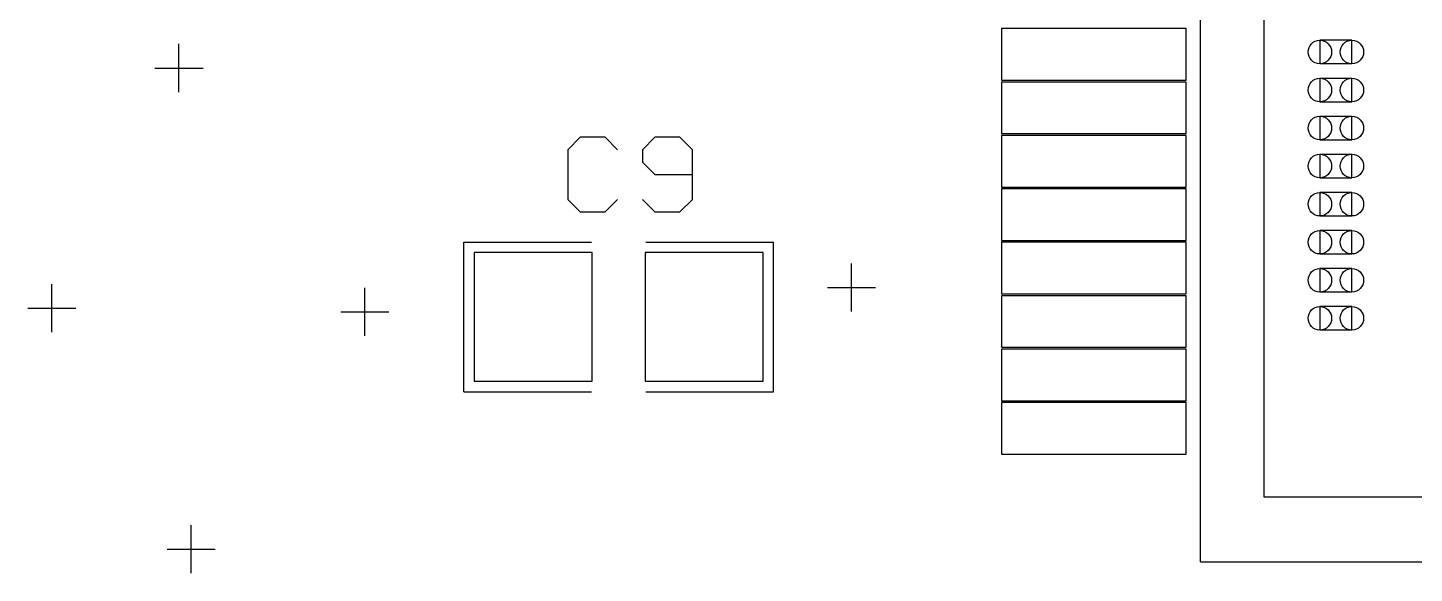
# Model space of a CAD drawing. Extents: x -69.4 to 29.6, y -21.9 to 37.7.
# Drawn here: x -44.76 to -31.78, y 11.52 to 16.63 of the extents above; entities that cross this region are included whole.
import ezdxf

# ---------------------------------------------------------------- set-up
doc = ezdxf.new("R2010")
doc.units = 0
doc.layers.get('0').update_dxf_attribs({"linetype": 'CONTINUOUS'})
for name, color, linetype in [('gg1', 1, 'CONTINUOUS'), ('gto', 5, 'CONTINUOUS'), ('gts', 1, 'CONTINUOUS')]:
    doc.layers.add(name, color=color, linetype=linetype)

# ---------------------------------------------------------------- blocks, each defined once
blk = doc.blocks.new('D47')
blk.add_lwpolyline([(-4.383991, -4.386491), (4.383991, -4.386491), (4.383991, 4.386491), (-4.383991, 4.386491)], close=True)
blk = doc.blocks.new('D51')
blk.add_lwpolyline([(-0.551499, -0.601499), (0.551499, -0.601499), (0.551499, 0.601499), (-0.551499, 0.601499)], close=True)
blk = doc.blocks.new('D63')
blk.add_lwpolyline([(0.14986, 0.10922), (-0.14986, 0.10922), (-0.14986, -0.10922), (0.14986, -0.10922)], close=True)
for centre in [(-0.14986, 0), (0.14986, 0)]:
    blk.add_circle(centre, 0.11)
blk = doc.blocks.new('D66')
blk.add_lwpolyline([(-0.863498, -0.2415), (0.863498, -0.2415), (0.863498, 0.2415), (-0.863498, 0.2415)], close=True)

msp = doc.modelspace()

# ---------------------------------------------------------------- linework, layer by layer
at = {"layer": 'gg1', "color": 1}
for points in [[(-43.339087, 16.024032), (-43.339087, 16.474033)], [(-43.564087, 16.249032), (-43.114086, 16.249032)], [(-37.044074, 13.970028), (-37.044074, 14.420029)], [(-44.530089, 13.775028), (-44.530089, 14.225028)], [(-41.600083, 13.742027), (-41.600083, 14.192028)], [(-37.269075, 14.195028), (-36.819074, 14.195028)], [(-44.75509, 14.000028), (-44.305089, 14.000028)], [(-41.825084, 13.967028), (-41.375083, 13.967028)], [(-43.225086, 11.519023), (-43.225086, 11.969024)], [(-43.450087, 11.744023), (-43.000086, 11.744023)]]:
    msp.add_lwpolyline(points, dxfattribs=at)
at = {"layer": 'gto', "color": 5}
for points in [[(-33.775068, 11.626023), (-23.775048, 11.626023), (-23.775048, 21.626043)], [(-33.775068, 11.626023), (-33.775068, 20.826042)], [(-39.233078, 15.484031), (-39.349079, 15.601031), (-39.582079, 15.601031), (-39.699079, 15.484031), (-39.699079, 15.01803), (-39.582079, 14.90103), (-39.349079, 14.90103), (-39.233078, 15.01803)], [(-38.999078, 15.01803), (-38.883078, 14.90103), (-38.649077, 14.90103), (-38.533077, 15.01803), (-38.533077, 15.484031), (-38.649077, 15.601031), (-38.883078, 15.601031), (-38.999078, 15.484031), (-38.999078, 15.368031), (-38.883078, 15.251031), (-38.533077, 15.251031)], [(-40.673081, 13.219026), (-40.673081, 14.619029)], [(-40.673081, 14.619029), (-39.477079, 14.619029)], [(-38.969078, 14.619029), (-37.773076, 14.619029)], [(-37.773076, 13.219026), (-37.773076, 14.619029)], [(-40.673081, 13.219026), (-39.477079, 13.219026)], [(-38.969078, 13.219026), (-37.773076, 13.219026)]]:
    msp.add_lwpolyline(points, dxfattribs=at)

# ---------------------------------------------------------------- block references
at = {"layer": 'gts'}
for name, p in [('D47', (-28.798058, 16.621033)), ('D66', (-34.77507, 16.376033)), ('D63', (-32.509065, 16.399033)), ('D66', (-34.77507, 15.876032)), ('D63', (-32.509065, 16.043032)), ('D63', (-32.509065, 15.687031)), ('D66', (-34.77507, 15.376031)), ('D63', (-32.509065, 15.331031)), ('D66', (-34.77507, 14.87603)), ('D63', (-32.509065, 14.97403)), ('D63', (-32.509065, 14.618029)), ('D66', (-34.77507, 14.376029)), ('D51', (-40.02308, 13.919028)), ('D51', (-38.423077, 13.919028)), ('D63', (-32.509065, 14.262029)), ('D66', (-34.77507, 13.876028)), ('D63', (-32.509065, 13.906028)), ('D66', (-34.77507, 13.376027)), ('D66', (-34.77507, 12.876026))]:
    msp.add_blockref(name, p, dxfattribs=at)

doc.saveas('drawing.dxf')
